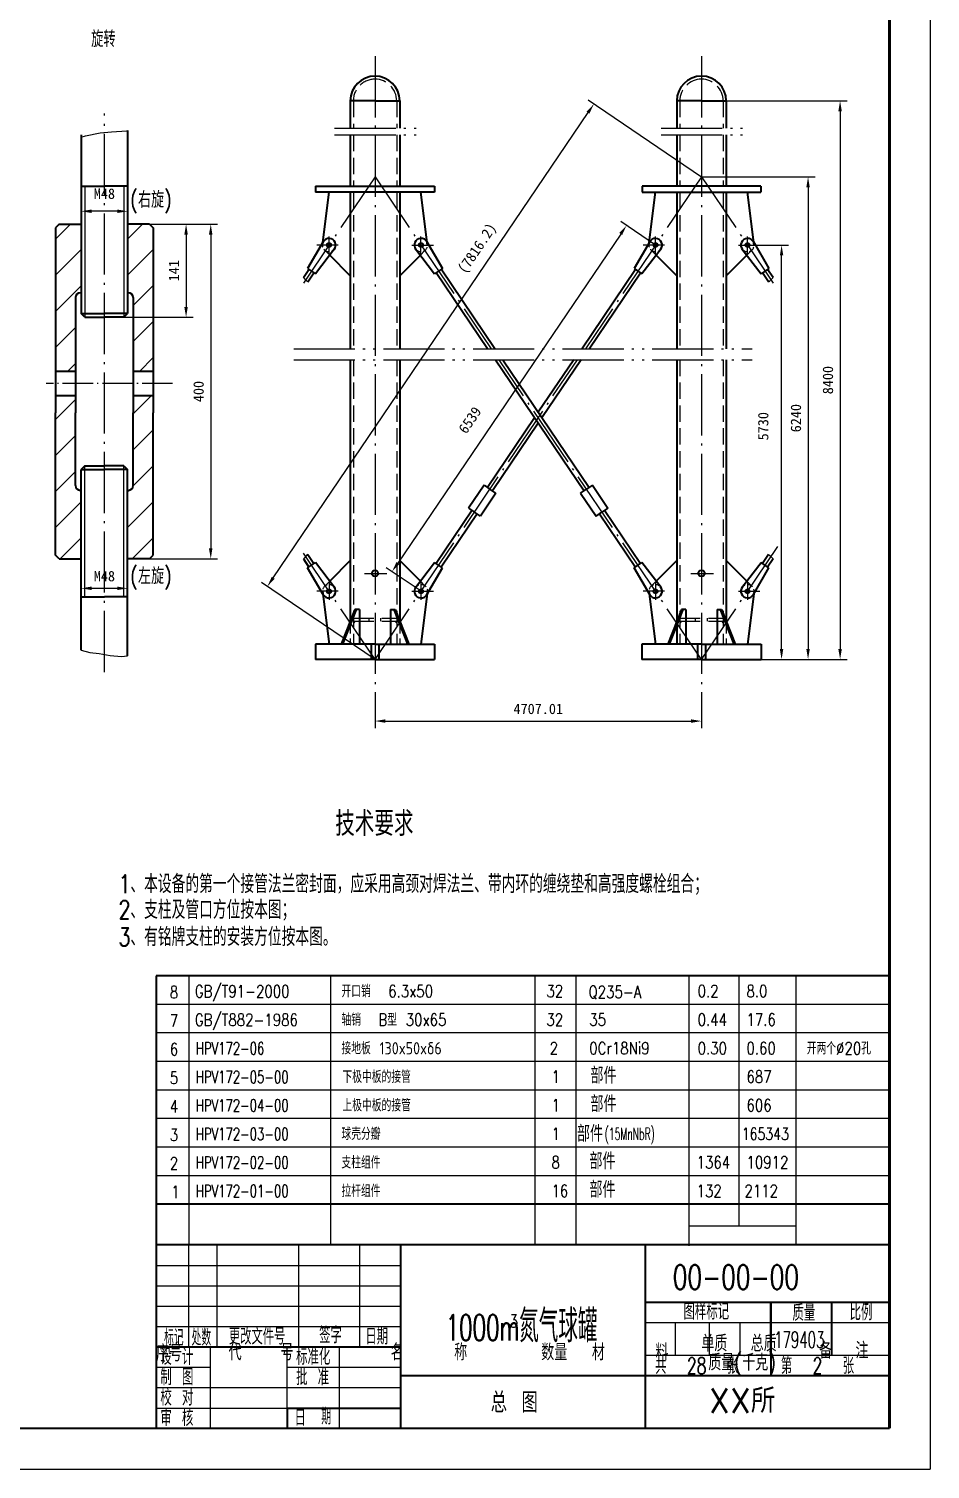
# Model space of a CAD drawing. Header units: millimetres. Extents: x 5127 to 5967, y 2001 to 2595.
# Drawn here: x 5745.7 to 5966.9, y 2000.7 to 2354 of the extents above; entities that cross this region are included whole.
import ezdxf
from ezdxf.enums import TextEntityAlignment as Align

# ---------------------------------------------------------------- set-up
doc = ezdxf.new("R2010")
doc.units = ezdxf.units.MM
for name, pattern in [('CENTER', [19.5, 15, -2, 0.5, -2]), ('DASHED', [7, 5, -2]), ('DIVIDE', [22, 15, -2, 0.5, -2, 0.5, -2])]:
    doc.linetypes.add(name, pattern=pattern)
doc.layers.add('1', color=7, linetype='Continuous', lineweight=40)
for name, color, linetype in [('2', 6, 'Continuous'), ('3', 1, 'CENTER'), ('4', 2, 'DASHED'), ('5', 4, 'DIVIDE'), ('6', 3, 'Continuous')]:
    doc.layers.add(name, color=color, linetype=linetype)
doc.styles.add('HZ', font='txt', dxfattribs={"width": 0.8, "height": 4, "bigfont": 'HZTXT.SHX'})
doc.dimstyles.get("Standard").update_dxf_attribs({"dimtxt": 0.18, "dimasz": 0.18, "dimexe": 0.18, "dimexo": 0.0625, "dimgap": 0.09, "dimtad": 0, "dimtih": 1, "dimtoh": 1, "dimdec": 4, "dimzin": 0, "dimdsep": 46, "dimtxsty": 'Standard', "dimcen": 0.09, "dimadec": 0, "dimazin": 0, "dimtfac": 1, "dimtdec": 4, "dimtofl": 0, "dimtmove": 0, "dimatfit": 3, "dimfxl": 0, "dimtolj": 1, "dimtzin": 0, "dimarcsym": 0})

# ---------------------------------------------------------------- blocks, each defined once
blk = doc.blocks.new('*D370')
at = {"layer": '6', "color": 0, "lineweight": -2}
for p, q in [((5899.52, 2300.96), (5891, 2306.73)), ((5890.98, 2303.66), (5836.28, 2222.94)), ((5841.96, 2216.01), (5833.44, 2221.78))]:
    blk.add_line(p, q, dxfattribs=at)
at = {"layer": '6', "color": 0}
for points in [[(5890.63, 2303.9), (5891.33, 2303.43), (5892.41, 2305.77)], [(5835.93, 2223.18), (5836.63, 2222.7), (5834.85, 2220.83)]]:
    blk.add_solid(points, dxfattribs=at)
at = {"layer": 'DEFPOINTS', "color": 0}
for p in [(5899.52, 2300.96), (5834.85, 2220.83), (5841.96, 2216.01)]:
    blk.add_point(p, dxfattribs=at)
at = {"layer": '6', "color": 0, "insert": (5853.96, 2258.01), "char_height": 2.55, "attachment_point": 5, "rotation": 55.8772}
blk.add_mtext('\\A1;6539', dxfattribs=at)
blk = doc.blocks.new('*D375')
at = {"layer": '6', "color": 0, "lineweight": -2}
for p, q in [((5910.8, 2317.65), (5938.66, 2317.65)), ((5936.96, 2315.1), (5936.96, 2201.87)), ((5925.44, 2199.32), (5938.66, 2199.32))]:
    blk.add_line(p, q, dxfattribs=at)
at = {"layer": '6', "color": 0}
for points in [[(5936.53, 2315.1), (5937.38, 2315.1), (5936.96, 2317.65)], [(5936.53, 2201.87), (5937.38, 2201.87), (5936.96, 2199.32)]]:
    blk.add_solid(points, dxfattribs=at)
at = {"layer": 'DEFPOINTS', "color": 0}
for p in [(5910.8, 2317.65), (5925.44, 2199.32), (5936.96, 2199.32)]:
    blk.add_point(p, dxfattribs=at)
at = {"layer": '6', "color": 0, "insert": (5933.98, 2258.49), "char_height": 2.55, "attachment_point": 5, "rotation": 90}
blk.add_mtext('\\A1;6240', dxfattribs=at)
blk = doc.blocks.new('*D376')
at = {"layer": '6', "color": 0, "lineweight": -2}
for p, q in [((5910.8, 2317.64), (5882.98, 2336.49)), ((5805.68, 2219.32), (5882.95, 2333.43)), ((5830.67, 2199.32), (5802.84, 2218.16))]:
    blk.add_line(p, q, dxfattribs=at)
at = {"layer": '6', "color": 0}
for points in [[(5882.6, 2333.66), (5883.3, 2333.19), (5884.38, 2335.54)], [(5805.33, 2219.56), (5806.03, 2219.08), (5804.25, 2217.21)]]:
    blk.add_solid(points, dxfattribs=at)
at = {"layer": 'DEFPOINTS', "color": 0}
for p in [(5884.38, 2335.54), (5910.8, 2317.64), (5830.67, 2199.32)]:
    blk.add_point(p, dxfattribs=at)
at = {"layer": '6', "color": 0, "insert": (5855.96, 2300.01), "char_height": 2.55, "attachment_point": 5, "rotation": 55.8931}
blk.add_mtext('\\A1;(7816.2)', dxfattribs=at)
blk = doc.blocks.new('*D377')
at = {"layer": '6', "color": 0, "lineweight": -2}
for p, q in [((5780.17, 2306.07), (5792.05, 2306.07)), ((5790.35, 2303.52), (5790.35, 2226.53)), ((5775.32, 2223.98), (5792.05, 2223.98))]:
    blk.add_line(p, q, dxfattribs=at)
at = {"layer": '6', "color": 0}
for points in [[(5789.92, 2303.52), (5790.77, 2303.52), (5790.35, 2306.07)], [(5789.92, 2226.53), (5790.77, 2226.53), (5790.35, 2223.98)]]:
    blk.add_solid(points, dxfattribs=at)
at = {"layer": 'DEFPOINTS', "color": 0}
for p in [(5780.17, 2306.07), (5775.32, 2223.98), (5790.35, 2223.98)]:
    blk.add_point(p, dxfattribs=at)
at = {"layer": '6', "color": 0, "insert": (5787.37, 2265.02), "char_height": 2.55, "attachment_point": 5, "rotation": 90}
blk.add_mtext('\\A1;400', dxfattribs=at)
blk = doc.blocks.new('*D378')
at = {"layer": '6', "color": 0, "lineweight": -2}
for p, q in [((5916.12, 2336.31), (5946.52, 2336.31)), ((5944.82, 2333.76), (5944.82, 2201.87)), ((5925.44, 2199.32), (5946.52, 2199.32))]:
    blk.add_line(p, q, dxfattribs=at)
at = {"layer": '6', "color": 0}
for points in [[(5944.39, 2333.76), (5945.24, 2333.76), (5944.82, 2336.31)], [(5944.39, 2201.87), (5945.24, 2201.87), (5944.82, 2199.32)]]:
    blk.add_solid(points, dxfattribs=at)
at = {"layer": 'DEFPOINTS', "color": 0}
for p in [(5916.12, 2336.31), (5925.44, 2199.32), (5944.82, 2199.32)]:
    blk.add_point(p, dxfattribs=at)
at = {"layer": '6', "color": 0, "insert": (5941.84, 2267.82), "char_height": 2.55, "attachment_point": 5, "rotation": 90}
blk.add_mtext('\\A1;8400', dxfattribs=at)
blk = doc.blocks.new('*D379')
at = {"layer": '6', "color": 0, "lineweight": -2}
for p, q in [((5925.12, 2300.95), (5932.16, 2300.95)), ((5930.46, 2201.87), (5930.46, 2298.4)), ((5925.44, 2199.32), (5932.16, 2199.32))]:
    blk.add_line(p, q, dxfattribs=at)
at = {"layer": '6', "color": 0}
for points in [[(5930.03, 2298.4), (5930.88, 2298.4), (5930.46, 2300.95)], [(5930.03, 2201.87), (5930.88, 2201.87), (5930.46, 2199.32)]]:
    blk.add_solid(points, dxfattribs=at)
at = {"layer": 'DEFPOINTS', "color": 0}
for p in [(5925.12, 2300.95), (5930.46, 2300.95), (5925.44, 2199.32)]:
    blk.add_point(p, dxfattribs=at)
at = {"layer": '6', "color": 0, "insert": (5925.96, 2256.51), "char_height": 2.55, "attachment_point": 5, "rotation": 90}
blk.add_mtext('\\A1;5730', dxfattribs=at)
blk = doc.blocks.new('*D380')
at = {"layer": '6', "color": 0, "lineweight": -2}
for p, q in [((5775.32, 2306.07), (5786, 2306.07)), ((5784.3, 2303.52), (5784.3, 2285.78)), ((5769.05, 2283.23), (5786, 2283.23))]:
    blk.add_line(p, q, dxfattribs=at)
at = {"layer": '6', "color": 0}
for points in [[(5783.87, 2303.52), (5784.72, 2303.52), (5784.3, 2306.07)], [(5783.87, 2285.78), (5784.72, 2285.78), (5784.3, 2283.23)]]:
    blk.add_solid(points, dxfattribs=at)
at = {"layer": 'DEFPOINTS', "color": 0}
for p in [(5775.32, 2306.07), (5769.05, 2283.23), (5784.3, 2283.23)]:
    blk.add_point(p, dxfattribs=at)
at = {"layer": '6', "color": 0, "insert": (5781.32, 2294.65), "char_height": 2.55, "attachment_point": 5, "rotation": 90}
blk.add_mtext('\\A1;141', dxfattribs=at)
blk = doc.blocks.new('*D382')
at = {"layer": '6', "color": 0, "lineweight": -2}
for p, q in [((5830.67, 2191.01), (5830.67, 2182.48)), ((5910.8, 2191.01), (5910.8, 2182.48)), ((5833.22, 2184.18), (5908.25, 2184.18))]:
    blk.add_line(p, q, dxfattribs=at)
at = {"layer": '6', "color": 0}
for points in [[(5833.22, 2184.61), (5833.22, 2183.76), (5830.67, 2184.18)], [(5908.25, 2184.61), (5908.25, 2183.76), (5910.8, 2184.18)]]:
    blk.add_solid(points, dxfattribs=at)
at = {"layer": 'DEFPOINTS', "color": 0}
for p in [(5830.67, 2191.01), (5910.8, 2191.01), (5910.8, 2184.18)]:
    blk.add_point(p, dxfattribs=at)
at = {"layer": '6', "color": 0, "insert": (5870.74, 2187.16), "char_height": 2.55, "attachment_point": 5}
blk.add_mtext('\\A1;4707.01', dxfattribs=at)
blk = doc.blocks.new('*D383')
at = {"layer": '6', "color": 0, "lineweight": -2}
for p, q in [((5758.55, 2216.84), (5758.55, 2215.05)), ((5761.1, 2216.75), (5767.4, 2216.75)), ((5769.95, 2216.84), (5769.95, 2215.05))]:
    blk.add_line(p, q, dxfattribs=at)
at = {"layer": '6', "color": 0}
for points in [[(5761.1, 2217.17), (5761.1, 2216.32), (5758.55, 2216.75)], [(5767.4, 2217.17), (5767.4, 2216.32), (5769.95, 2216.75)]]:
    blk.add_solid(points, dxfattribs=at)
at = {"layer": 'DEFPOINTS', "color": 0}
for p in [(5758.55, 2216.84), (5769.95, 2216.84), (5769.95, 2216.75)]:
    blk.add_point(p, dxfattribs=at)
at = {"layer": '6', "color": 0, "insert": (5764.25, 2219.72), "char_height": 2.55, "attachment_point": 5}
blk.add_mtext('\\A1;M48', dxfattribs=at)
blk = doc.blocks.new('*D411')
at = {"layer": '6', "lineweight": -2}
for p, q in [((5758.55, 2291.83), (5758.55, 2310.94)), ((5769.95, 2291.83), (5769.95, 2310.94)), ((5767.4, 2309.24), (5761.1, 2309.24))]:
    blk.add_line(p, q, dxfattribs=at)
at = {"layer": '6'}
for points in [[(5761.1, 2309.66), (5761.1, 2308.81), (5758.55, 2309.24)], [(5767.4, 2309.66), (5767.4, 2308.81), (5769.95, 2309.24)]]:
    blk.add_solid(points, dxfattribs=at)
at = {"layer": 'DEFPOINTS', "color": 0}
for p in [(5758.55, 2309.24), (5758.55, 2291.83), (5769.95, 2291.83)]:
    blk.add_point(p, dxfattribs=at)
at = {"layer": '6', "color": 0, "insert": (5764.25, 2313.53), "char_height": 2.55, "attachment_point": 5}
blk.add_mtext('\\A1;M48', dxfattribs=at)

msp = doc.modelspace()

# ---------------------------------------------------------------- hatches: boundary and pattern name
at = {"layer": '2'}
h = msp.add_hatch(dxfattribs=at)
h.set_pattern_fill('ANSI31', color=256, scale=50, style=0)
h.set_pattern_definition([(45, (-143.1885, 905.892), (-4.4194174, 4.4194174), [])])
h.paths.add_polyline_path([(5752.24941, 2269.97217), (5757.15915, 2269.97217), (5757.15915, 2288.06654, -0.414213562), (5758.35915, 2289.26654), (5758.54941, 2289.26654), (5758.54941, 2306.06654), (5753.17853, 2306.06654), (5752.24941, 2305.13742)])
h.paths.add_polyline_path([(5769.94941, 2289.26654), (5770.13967, 2289.26654, -0.414213562), (5771.33967, 2288.06654), (5771.33967, 2269.97217), (5776.24941, 2269.97217), (5776.24941, 2305.13742), (5775.32029, 2306.06654), (5769.94941, 2306.06654)])
h.paths.add_polyline_path([(5776.24941, 2259.77217), (5776.24941, 2263.97217), (5771.33967, 2263.97217), (5771.33967, 2259.77217), (5771.33967, 2241.97911, -0.414213562), (5770.13967, 2240.77911), (5769.94941, 2240.77911), (5769.94941, 2223.97911), (5775.32029, 2223.97911), (5776.24941, 2224.90823)])
h.paths.add_polyline_path([(5752.24941, 2224.90823), (5753.17853, 2223.97911), (5758.54941, 2223.97911), (5758.54941, 2240.77911), (5758.35915, 2240.77911, -0.414213562), (5757.15915, 2241.97911), (5757.15915, 2259.77217), (5757.15915, 2263.97217), (5752.24941, 2263.97217), (5752.24941, 2259.77217)])

# ---------------------------------------------------------------- linework, layer by layer
at = {"layer": '1'}
for p, q in [((5830.66945, 2336.31447), (5824.59445, 2336.31447)), ((5824.59445, 2336.31447), (5824.59445, 2329.63505)), ((5830.66945, 2336.31447), (5836.74445, 2336.31447)), ((5836.74445, 2336.31447), (5836.74445, 2329.63505)), ((5910.80353, 2336.31447), (5904.72853, 2336.31447)), ((5904.72853, 2336.31447), (5904.72853, 2329.63505)), ((5910.80353, 2336.31447), (5916.87853, 2336.31447)), ((5916.87853, 2336.31447), (5916.87853, 2329.63505)), ((5769.94941, 2329.02458), (5769.94941, 2284.12586)), ((5758.54941, 2327.99314), (5758.54941, 2284.12586)), ((5824.59445, 2327.94755), (5824.59445, 2315.39486)), ((5836.74445, 2327.94755), (5836.74445, 2315.39486)), ((5758.54941, 2315.39212), (5764.24941, 2315.39212)), ((5769.94941, 2315.39212), (5764.24941, 2315.39212)), ((5816.08738, 2315.39486), (5816.08738, 2313.89486)), ((5816.08738, 2315.39486), (5845.25152, 2315.39486)), ((5845.25152, 2315.39486), (5845.25152, 2313.89486)), ((5925.3856, 2315.39486), (5896.22146, 2315.39486)), ((5896.22146, 2315.39486), (5896.22146, 2313.89486)), ((5925.3856, 2315.39486), (5925.3856, 2313.89486)), ((5845.25152, 2313.89486), (5816.08738, 2313.89486)), ((5817.74971, 2300.95008), (5819.38928, 2313.89486)), ((5824.59445, 2313.89486), (5824.59445, 2275.49768)), ((5836.74445, 2313.89486), (5836.74445, 2275.49768)), ((5843.58919, 2300.95008), (5841.94962, 2313.89486)), ((5896.22146, 2313.89486), (5925.3856, 2313.89486)), ((5897.88379, 2300.95008), (5899.52336, 2313.89486)), ((5904.72853, 2313.89486), (5904.72853, 2275.49768)), ((5916.87853, 2313.89486), (5916.87853, 2275.49768)), ((5923.72327, 2300.95008), (5922.0837, 2313.89486)), ((5753.17853, 2306.06654), (5752.24941, 2305.13742)), ((5752.24941, 2305.13742), (5752.24941, 2259.77217)), ((5753.17853, 2306.06654), (5758.54941, 2306.06654)), ((5775.32029, 2306.06654), (5769.94941, 2306.06654)), ((5775.32029, 2306.06654), (5776.24941, 2305.13742)), ((5776.24941, 2305.13742), (5776.24941, 2259.77217)), ((5818.02942, 2301.86532), (5814.10365, 2295.22541)), ((5843.30948, 2301.87332), (5847.23525, 2295.23341)), ((5898.1635, 2301.87332), (5894.23773, 2295.23341)), ((5923.44356, 2301.86532), (5927.36933, 2295.22541)), ((5820.73709, 2300.03485), (5816.03849, 2293.9174)), ((5824.59445, 2293.42781), (5819.5426, 2298.47966)), ((5836.74445, 2293.42781), (5841.7963, 2298.47966)), ((5840.60181, 2300.04285), (5845.30042, 2293.9254)), ((5900.87117, 2300.04285), (5896.17257, 2293.9254)), ((5904.72853, 2293.42781), (5899.67668, 2298.47966)), ((5916.87853, 2293.42781), (5921.93038, 2298.47966)), ((5920.73589, 2300.03485), (5925.4345, 2293.9174)), ((5813.11641, 2293.01886), (5814.44987, 2294.99135)), ((5814.10365, 2295.22541), (5816.03849, 2293.9174)), ((5814.20676, 2291.95407), (5815.69226, 2294.15146)), ((5847.23525, 2295.23341), (5845.30042, 2293.9254)), ((5858.26259, 2275.49768), (5845.64664, 2294.15946)), ((5860.07278, 2275.49768), (5846.88903, 2294.99935)), ((5881.4002, 2275.49768), (5894.58395, 2294.99935)), ((5883.21039, 2275.49768), (5895.82634, 2294.15946)), ((5894.23773, 2295.23341), (5896.17257, 2293.9254)), ((5927.36933, 2295.22541), (5925.4345, 2293.9174)), ((5927.26622, 2291.95407), (5925.78072, 2294.15146)), ((5928.35658, 2293.01886), (5927.02311, 2294.99135)), ((5757.15915, 2288.06654), (5757.15915, 2259.77217)), ((5758.35915, 2289.26654), (5758.54941, 2289.26654)), ((5770.13967, 2289.26654), (5769.94941, 2289.26654)), ((5771.33967, 2288.06654), (5771.33967, 2259.77217)), ((5759.44941, 2283.22586), (5758.54941, 2284.12586)), ((5758.54941, 2284.12586), (5764.24941, 2284.12586)), ((5759.44941, 2283.22586), (5764.24941, 2283.22586)), ((5769.94941, 2284.12586), (5764.24941, 2284.12586)), ((5769.04941, 2283.22586), (5764.24941, 2283.22586)), ((5769.04941, 2283.22586), (5769.94941, 2284.12586)), ((5824.59445, 2272.79768), (5824.59445, 2208.65083)), ((5836.74445, 2272.79768), (5836.74445, 2208.65083)), ((5860.22373, 2272.79768), (5881.96742, 2240.63395)), ((5862.03391, 2272.79768), (5883.20981, 2241.47384)), ((5879.43907, 2272.79768), (5870.73649, 2259.92464)), ((5881.24926, 2272.79768), (5871.64158, 2258.58581)), ((5904.72853, 2272.79768), (5904.72853, 2203.0678)), ((5916.87853, 2272.79768), (5916.87853, 2208.65083)), ((5757.15915, 2269.97217), (5752.24941, 2269.97217)), ((5776.24941, 2269.97217), (5771.33967, 2269.97217)), ((5757.15915, 2263.97217), (5752.24941, 2263.97217)), ((5776.24941, 2263.97217), (5771.33967, 2263.97217)), ((5752.24941, 2224.90823), (5752.24941, 2259.77217)), ((5757.15915, 2241.97911), (5757.15915, 2259.77217)), ((5771.33967, 2241.97911), (5771.33967, 2259.77217)), ((5776.24941, 2224.90823), (5776.24941, 2259.77217)), ((5869.8314, 2258.58581), (5858.26317, 2241.47384)), ((5870.73649, 2257.24697), (5859.50556, 2240.63395)), ((5759.44941, 2246.8198), (5758.54941, 2245.9198)), ((5758.54941, 2245.9198), (5764.24941, 2245.9198)), ((5758.54941, 2201.59254), (5758.54941, 2245.9198)), ((5759.44941, 2246.8198), (5764.24941, 2246.8198)), ((5769.04941, 2246.8198), (5764.24941, 2246.8198)), ((5769.94941, 2245.9198), (5764.24941, 2245.9198)), ((5769.04941, 2246.8198), (5769.94941, 2245.9198)), ((5769.94941, 2200.15792), (5769.94941, 2245.9198)), ((5758.35915, 2240.77911), (5758.54941, 2240.77911)), ((5770.13967, 2240.77911), (5769.94941, 2240.77911)), ((5857.42436, 2242.04091), (5853.64396, 2236.44885)), ((5857.42436, 2242.04091), (5858.88437, 2241.0539)), ((5860.34437, 2240.06689), (5858.88437, 2241.0539)), ((5881.12861, 2240.06689), (5882.58861, 2241.0539)), ((5884.04862, 2242.04091), (5882.58861, 2241.0539)), ((5884.04862, 2242.04091), (5887.82902, 2236.44885)), ((5860.34437, 2240.06689), (5856.56397, 2234.47484)), ((5881.12861, 2240.06689), (5884.90901, 2234.47484)), ((5854.48277, 2235.88179), (5845.64664, 2222.8112)), ((5855.72516, 2235.0419), (5846.88903, 2221.97131)), ((5853.64396, 2236.44885), (5855.10396, 2235.46184)), ((5856.56397, 2234.47484), (5855.10396, 2235.46184)), ((5884.90901, 2234.47484), (5886.36902, 2235.46184)), ((5885.74782, 2235.0419), (5894.58395, 2221.97131)), ((5887.82902, 2236.44885), (5886.36902, 2235.46184)), ((5886.99021, 2235.88179), (5895.82634, 2222.8112)), ((5753.17853, 2223.97911), (5752.24941, 2224.90823)), ((5753.17853, 2223.97911), (5758.54941, 2223.97911)), ((5775.32029, 2223.97911), (5769.94941, 2223.97911)), ((5775.32029, 2223.97911), (5776.24941, 2224.90823)), ((5813.11641, 2223.9438), (5814.44987, 2221.97131)), ((5814.10365, 2221.73725), (5816.03849, 2223.04526)), ((5814.20676, 2225.00859), (5815.69226, 2222.8112)), ((5820.73709, 2216.92782), (5816.03849, 2223.04526)), ((5824.59445, 2223.53485), (5819.5426, 2218.483)), ((5836.74445, 2223.53485), (5841.7963, 2218.483)), ((5840.60181, 2216.92782), (5845.30042, 2223.04526)), ((5847.23525, 2221.73725), (5845.30042, 2223.04526)), ((5894.23773, 2221.73725), (5896.17257, 2223.04526)), ((5900.87117, 2216.92782), (5896.17257, 2223.04526)), ((5904.72853, 2223.53485), (5899.67668, 2218.483)), ((5916.87853, 2223.53485), (5921.93038, 2218.483)), ((5920.73589, 2216.92782), (5925.4345, 2223.04526)), ((5927.36933, 2221.73725), (5925.4345, 2223.04526)), ((5927.26622, 2225.00859), (5925.78072, 2222.8112)), ((5928.35658, 2223.9438), (5927.02311, 2221.97131)), ((5818.02942, 2215.09735), (5814.10365, 2221.73725)), ((5843.30948, 2215.09735), (5847.23525, 2221.73725)), ((5898.1635, 2215.09735), (5894.23773, 2221.73725)), ((5923.44356, 2215.09735), (5927.36933, 2221.73725)), ((5817.74971, 2216.01258), (5819.38928, 2203.0678)), ((5843.58919, 2216.01258), (5841.94962, 2203.0678)), ((5897.88379, 2216.01258), (5899.52336, 2203.0678)), ((5923.72327, 2216.01258), (5922.0837, 2203.0678)), ((5758.54941, 2214.65353), (5764.24941, 2214.65353)), ((5769.94941, 2214.65353), (5764.24941, 2214.65353)), ((5825.75005, 2211.55513), (5822.37302, 2203.0678)), ((5826.07696, 2211.55513), (5822.69993, 2203.0678)), ((5826.84472, 2211.55513), (5825.75005, 2211.55513)), ((5826.84472, 2211.55513), (5826.84472, 2203.0678)), ((5834.49419, 2211.55513), (5834.49419, 2203.0678)), ((5834.49419, 2211.55513), (5835.58886, 2211.55513)), ((5835.26194, 2211.55513), (5838.63897, 2203.0678)), ((5835.58886, 2211.55513), (5838.96588, 2203.0678)), ((5905.88413, 2211.55513), (5902.5071, 2203.0678)), ((5906.21104, 2211.55513), (5902.83401, 2203.0678)), ((5906.9788, 2211.55513), (5905.88413, 2211.55513)), ((5906.9788, 2211.55513), (5906.9788, 2203.0678)), ((5914.62827, 2211.55513), (5914.62827, 2203.0678)), ((5914.62827, 2211.55513), (5915.72294, 2211.55513)), ((5915.39602, 2211.55513), (5918.77305, 2203.0678)), ((5915.72294, 2211.55513), (5919.09996, 2203.0678)), ((5816.03133, 2203.0678), (5816.03133, 2199.3178)), ((5830.66945, 2203.0678), (5816.03133, 2203.0678)), ((5829.70885, 2203.0678), (5829.70885, 2199.3178)), ((5830.66945, 2203.0678), (5845.30757, 2203.0678)), ((5831.63005, 2203.0678), (5831.63005, 2199.3178)), ((5845.30757, 2203.0678), (5845.30757, 2199.3178)), ((5896.16541, 2203.0678), (5896.16541, 2199.3178)), ((5910.80353, 2203.0678), (5896.16541, 2203.0678)), ((5909.84293, 2203.0678), (5909.84293, 2199.3178)), ((5910.80353, 2203.0678), (5925.44165, 2203.0678)), ((5911.76413, 2203.0678), (5911.76413, 2199.3178)), ((5925.44165, 2203.0678), (5925.44165, 2199.3178)), ((5830.66945, 2199.3178), (5816.03133, 2199.3178)), ((5830.66945, 2199.3178), (5845.30757, 2199.3178)), ((5910.80353, 2199.3178), (5896.16541, 2199.3178)), ((5910.80353, 2199.3178), (5925.44165, 2199.3178)), ((5956.93598, 2121.66847), (5776.93598, 2121.66847))]:
    msp.add_line(p, q, dxfattribs=at)
at = {"layer": '1', "ltscale": 0.8}
for p, q in [((5904.72853, 2327.94755), (5904.72853, 2315.39486)), ((5916.87853, 2327.94755), (5916.87853, 2315.39486))]:
    msp.add_line(p, q, dxfattribs=at)
at = {"layer": '1', "color": 7}
for p, q in [((5776.93598, 2121.66847), (5776.93598, 2055.66847)), ((5956.93598, 2065.66847), (5776.93598, 2065.66847)), ((5956.93598, 2055.66847), (5776.93598, 2055.66847)), ((5776.93598, 2055.66847), (5776.93598, 2010.66847)), ((5836.93598, 2055.66847), (5836.93598, 2010.66847)), ((5836.93598, 2055.66847), (5836.93598, 2010.66847)), ((5896.93598, 2055.66847), (5896.93598, 2010.66847)), ((5896.93598, 2041.66847), (5956.93598, 2041.66847)), ((5927.78386, 2028.66847), (5927.78386, 2041.66847)), ((5927.78386, 2041.66847), (5927.78386, 2023.66847)), ((5942.78386, 2028.66847), (5942.78386, 2041.66847)), ((5896.93598, 2031.66847), (5896.93598, 2031.66847)), ((5776.93598, 2030.66847), (5836.93598, 2030.66847)), ((5836.93598, 2023.66847), (5956.93598, 2023.66847)), ((5809.09167, 2015.66847), (5836.93598, 2015.66847)), ((5809.09167, 2015.66847), (5809.09167, 2010.66847)), ((5956.93598, 2010.66847), (5151.93598, 2010.66847))]:
    msp.add_line(p, q, dxfattribs=at)
at = {"layer": '1', "color": 7, "const_width": 0.8}
msp.add_lwpolyline([(5956.93598, 2584.66847), (5956.93598, 2010.66847)], dxfattribs=at)
at = {"layer": '1'}
for centre, radius in [((5819.38325, 2300.95008), 0.49072), ((5841.95565, 2300.95808), 0.49072), ((5899.51733, 2300.95808), 0.49072), ((5922.08973, 2300.95008), 0.49072), ((5830.66945, 2220.41268), 0.75938), ((5910.80353, 2220.41268), 0.75938), ((5819.38325, 2216.01258), 0.49072), ((5841.95565, 2216.01258), 0.49072), ((5899.51733, 2216.01258), 0.49072), ((5922.08973, 2216.01258), 0.49072)]:
    msp.add_circle(centre, radius, dxfattribs=at)
for centre, radius, start, end in [((5830.66945, 2336.31447), 6.075, 90, 180), ((5830.66945, 2336.31447), 6.075, 0, 90), ((5910.80353, 2336.31447), 6.075, 90, 180), ((5910.80353, 2336.31447), 6.075, 360, 90), ((5819.38325, 2300.95008), 1.63354, 319.3963574, 152.4837765), ((5841.95565, 2300.95808), 1.63354, 27.5162235, 220.6036426), ((5899.51733, 2300.95808), 1.63354, 319.3963574, 152.4837765), ((5922.08973, 2300.95008), 1.63354, 27.5162235, 220.6036426), ((5758.35915, 2288.06654), 1.2, 90, 180), ((5770.13967, 2288.06654), 1.2, 0, 90), ((5758.35915, 2241.97911), 1.2, 180, 270), ((5770.13967, 2241.97911), 1.2, 270, 0), ((5819.38325, 2216.01258), 1.63354, 207.5162235, 40.6036426), ((5841.95565, 2216.01258), 1.63354, 139.3963574, 332.4837765), ((5899.51733, 2216.01258), 1.63354, 207.5162235, 40.6036426), ((5922.08973, 2216.01258), 1.63354, 139.3963574, 332.4837765)]:
    msp.add_arc(centre, radius, start, end, dxfattribs=at)
at = {"layer": '2'}
for p, q in [((5966.93598, 2594.66847), (5966.93598, 2000.66847)), ((5759.44941, 2315.39212), (5759.44941, 2283.22586)), ((5769.04941, 2315.39212), (5769.04941, 2283.22586)), ((5759.44941, 2214.65353), (5759.44941, 2246.8198)), ((5769.04941, 2214.65353), (5769.04941, 2246.8198)), ((5825.76358, 2208.68173), (5825.35383, 2208.18282)), ((5835.57532, 2208.68173), (5835.98508, 2208.18282)), ((5905.89766, 2208.68173), (5905.48791, 2208.18282)), ((5915.7094, 2208.68173), (5916.11916, 2208.18282)), ((5784.93598, 2121.66847), (5784.93598, 2055.66847)), ((5819.73323, 2121.66847), (5819.73323, 2055.66847)), ((5869.93598, 2121.66847), (5869.93598, 2055.66847)), ((5879.93598, 2121.66847), (5879.93598, 2055.66847)), ((5907.69658, 2121.66847), (5907.69658, 2055.49886)), ((5919.93598, 2121.66847), (5919.93598, 2060.32525)), ((5933.93598, 2121.66847), (5933.93598, 2055.66847)), ((5956.93598, 2114.66847), (5776.93598, 2114.66847)), ((5956.93598, 2107.66847), (5776.93598, 2107.66847)), ((5956.93598, 2100.66847), (5776.93598, 2100.66847)), ((5956.93598, 2093.66847), (5776.93598, 2093.66847)), ((5956.93598, 2086.66847), (5776.93598, 2086.66847)), ((5956.93598, 2079.66847), (5776.93598, 2079.66847)), ((5956.93598, 2072.66847), (5776.93598, 2072.66847)), ((5907.69658, 2060.32525), (5933.93598, 2060.32525)), ((5784.93598, 2030.66847), (5784.93598, 2055.66847)), ((5791.93598, 2030.66847), (5791.93598, 2055.66847)), ((5811.93598, 2030.66847), (5811.93598, 2055.66847)), ((5826.93598, 2030.66847), (5826.93598, 2055.66847)), ((5776.93598, 2050.66847), (5836.93598, 2050.66847)), ((5776.93598, 2045.66847), (5836.93598, 2045.66847)), ((5776.93598, 2040.66847), (5836.93598, 2040.66847)), ((5776.93598, 2035.66847), (5836.93598, 2035.66847)), ((5776.93598, 2035.66847), (5836.93598, 2035.66847)), ((5896.93598, 2036.66847), (5956.93598, 2036.66847)), ((5904.43598, 2028.66847), (5904.43598, 2036.66847)), ((5912.78386, 2028.66847), (5912.78386, 2036.66847)), ((5920.28386, 2028.66847), (5920.28386, 2036.66847)), ((5790.28542, 2010.66847), (5790.28542, 2030.66847)), ((5809.09167, 2015.66847), (5809.09167, 2030.66847)), ((5821.93598, 2010.66847), (5821.93598, 2030.66847)), ((5896.93598, 2028.66847), (5956.93598, 2028.66847)), ((5776.93598, 2025.66847), (5790.28542, 2025.66847)), ((5809.09167, 2025.66847), (5836.93598, 2025.66847)), ((5776.93598, 2020.66847), (5836.93598, 2020.66847)), ((5776.93598, 2015.66847), (5809.09167, 2015.66847)), ((5126.93598, 2000.66847), (5966.93598, 2000.66847)), ((5126.93598, 2000.66847), (5966.93598, 2000.66847))]:
    msp.add_line(p, q, dxfattribs=at)
for points in [[(5758.54941, 2327.38111), (5759.62422, 2327.73867), (5763.183, 2328.49975), (5765.97918, 2328.75344), (5769.79215, 2329.00714), (5769.94941, 2329.02458)], [(5814.20676, 2291.95407), (5813.85972, 2292.16748), (5813.35343, 2292.75478), (5813.11641, 2293.01886)], [(5927.26622, 2291.95407), (5927.61326, 2292.16748), (5928.11955, 2292.75478), (5928.35658, 2293.01886)], [(5814.20676, 2225.00859), (5813.85972, 2224.79518), (5813.35343, 2224.20788), (5813.11641, 2223.9438)], [(5927.26622, 2225.00859), (5927.61326, 2224.79518), (5928.11955, 2224.20788), (5928.35658, 2223.9438)], [(5758.54941, 2201.59254), (5760.67874, 2201.01297), (5762.93078, 2200.76324), (5765.68327, 2200.26378), (5768.43576, 2200.01405), (5769.94941, 2200.15792)]]:
    msp.add_lwpolyline(points, dxfattribs=at)
for points in [[(5825.35383, 2208.68173), (5825.35383, 2208.18282), (5825.76358, 2208.68173)], [(5835.98508, 2208.68173), (5835.98508, 2208.18282), (5835.57532, 2208.68173)], [(5905.48791, 2208.68173), (5905.48791, 2208.18282), (5905.89766, 2208.68173)], [(5916.11916, 2208.68173), (5916.11916, 2208.18282), (5915.7094, 2208.68173)]]:
    msp.add_solid(points, dxfattribs=at)
at = {"layer": '3'}
for p, q in [((5830.66945, 2347.26121), (5830.66945, 2191.00874)), ((5910.80353, 2347.26121), (5910.80353, 2191.00874)), ((5764.24941, 2196.20728), (5764.24941, 2333.2174)), ((5830.66945, 2317.64486), (5813.07885, 2291.62447)), ((5830.66945, 2317.65286), (5859.16769, 2275.49768)), ((5910.80353, 2317.65286), (5882.3053, 2275.49768)), ((5910.80353, 2317.64486), (5928.39413, 2291.62447)), ((5821.60262, 2300.95008), (5816.35446, 2300.95008)), ((5819.38325, 2298.75158), (5819.38325, 2303.01877)), ((5839.73628, 2300.95808), (5844.98444, 2300.95808)), ((5841.95565, 2298.75959), (5841.95565, 2303.02677)), ((5901.7367, 2300.95808), (5896.48854, 2300.95808)), ((5899.51733, 2298.75959), (5899.51733, 2303.02677)), ((5919.87036, 2300.95008), (5925.11852, 2300.95008)), ((5922.08973, 2298.75158), (5922.08973, 2303.01877)), ((5830.66945, 2199.3178), (5880.34416, 2272.79768)), ((5910.80353, 2199.3178), (5861.12882, 2272.79768)), ((5910.80353, 2199.3178), (5929.50066, 2226.97498)), ((5830.66945, 2199.3178), (5813.07885, 2225.33819)), ((5828.06386, 2220.41268), (5833.57984, 2220.41268)), ((5908.19794, 2220.41268), (5913.71392, 2220.41268)), ((5821.60262, 2216.01258), (5816.35446, 2216.01258)), ((5819.38325, 2218.21108), (5819.38325, 2213.94389)), ((5839.73628, 2216.01258), (5844.98444, 2216.01258)), ((5841.95565, 2218.21108), (5841.95565, 2213.94389)), ((5901.7367, 2216.01258), (5896.48854, 2216.01258)), ((5899.51733, 2218.21108), (5899.51733, 2213.94389)), ((5919.87036, 2216.01258), (5925.11852, 2216.01258)), ((5922.08973, 2218.21108), (5922.08973, 2213.94389))]:
    msp.add_line(p, q, dxfattribs=at)
at = {"layer": '3', "ltscale": 0.5}
msp.add_line((5781.00049, 2266.97217), (5749.95565, 2266.97217), dxfattribs=at)
at = {"layer": '4', "ltscale": 0.8}
for p, q in [((5825.35383, 2336.31447), (5825.35383, 2329.63505)), ((5835.98508, 2336.31447), (5835.98508, 2329.63505)), ((5905.48791, 2336.31447), (5905.48791, 2329.63505)), ((5916.11916, 2336.31447), (5916.11916, 2329.63505)), ((5825.35383, 2327.94755), (5825.35383, 2315.39486)), ((5835.98508, 2327.94755), (5835.98508, 2315.39486)), ((5905.48791, 2327.94755), (5905.48791, 2315.39486)), ((5916.11916, 2327.94755), (5916.11916, 2315.39486)), ((5825.35383, 2313.89486), (5825.35383, 2275.49768)), ((5835.98508, 2313.89486), (5835.98508, 2275.49768)), ((5905.48791, 2313.89486), (5905.48791, 2275.49768)), ((5916.11916, 2313.89486), (5916.11916, 2275.49768)), ((5825.35383, 2272.79768), (5825.35383, 2203.0678)), ((5835.98508, 2272.79768), (5835.98508, 2203.0678)), ((5905.48791, 2272.79768), (5905.48791, 2203.0678)), ((5916.11916, 2272.79768), (5916.11916, 2203.0678))]:
    msp.add_line(p, q, dxfattribs=at)
at = {"layer": '4', "ltscale": 0.3}
for p, q in [((5819.5426, 2298.47966), (5818.22772, 2299.79454)), ((5841.7963, 2298.48766), (5843.11118, 2299.80255)), ((5899.67668, 2298.48766), (5898.3618, 2299.80255)), ((5921.93038, 2298.47966), (5923.24527, 2299.79454)), ((5819.5426, 2218.483), (5818.22772, 2217.16812)), ((5841.7963, 2218.483), (5843.11118, 2217.16812)), ((5899.67668, 2218.483), (5898.3618, 2217.16812)), ((5921.93038, 2218.483), (5923.24527, 2217.16812))]:
    msp.add_line(p, q, dxfattribs=at)
at = {"layer": '4', "ltscale": 0.6}
for p, q in [((5824.59445, 2208.65083), (5824.59445, 2203.0678)), ((5836.74445, 2208.65083), (5836.74445, 2203.0678)), ((5904.72853, 2208.65083), (5904.72853, 2203.0678)), ((5916.87853, 2208.65083), (5916.87853, 2203.0678))]:
    msp.add_line(p, q, dxfattribs=at)
at = {"layer": '4'}
for p, q in [((5825.35383, 2209.44111), (5835.98508, 2209.44111)), ((5825.35383, 2208.68173), (5835.98508, 2208.68173)), ((5829.21434, 2208.68173), (5829.21434, 2209.44111)), ((5832.12456, 2208.68173), (5832.12456, 2209.44111)), ((5905.48791, 2209.44111), (5916.11916, 2209.44111)), ((5905.48791, 2208.68173), (5916.11916, 2208.68173)), ((5909.34842, 2208.68173), (5909.34842, 2209.44111)), ((5912.25864, 2208.68173), (5912.25864, 2209.44111))]:
    msp.add_line(p, q, dxfattribs=at)
at = {"layer": '4', "ltscale": 0.8}
for centre, radius, start, end in [((5830.65362, 2336.3303), 5.29981, 89.8288127, 180.1711873), ((5830.66945, 2336.31447), 5.31563, 0, 90), ((5910.80353, 2336.31447), 5.31563, 90, 180), ((5910.80353, 2336.31447), 5.31563, 0, 90)]:
    msp.add_arc(centre, radius, start, end, dxfattribs=at)
at = {"layer": '4', "ltscale": 0.3}
for centre, start, end in [((5819.38325, 2300.95008), 145.940067, 325.940067), ((5841.95565, 2300.95808), 214.059933, 34.059933), ((5899.51733, 2300.95808), 145.940067, 325.940067), ((5922.08973, 2300.95008), 214.059933, 34.059933), ((5819.38325, 2216.01258), 34.059933, 214.059933), ((5841.95565, 2216.01258), 325.940067, 145.940067), ((5899.51733, 2216.01258), 34.059933, 214.059933), ((5922.08973, 2216.01258), 325.940067, 145.940067)]:
    msp.add_arc(centre, 1.63417, start, end, dxfattribs=at)
at = {"layer": '5'}
for p, q in [((5820.76328, 2329.63505), (5841.41979, 2329.63505)), ((5900.89736, 2329.63505), (5921.55387, 2329.63505)), ((5820.76328, 2327.94755), (5841.41979, 2327.94755)), ((5900.89736, 2327.94755), (5921.55387, 2327.94755)), ((5810.72129, 2275.49768), (5923.21832, 2275.49768)), ((5810.72129, 2272.79768), (5923.21832, 2272.79768))]:
    msp.add_line(p, q, dxfattribs=at)

# ---------------------------------------------------------------- texts
at = {"layer": '1', "style": 'HZ'}
for s, height, width, p in [('氮气球罐', 8, 0.6, (5866.05398, 2031.80098)), ('1000m', 6.4, 0.6, (5848.04508, 2032.20306)), ('3', 3.2, 0.8, (5863.59496, 2035.41813))]:
    msp.add_text(s, height=height, dxfattribs=dict(at, width=width)).set_placement(p)
at = {"layer": '2', "style": 'HZ'}
for s, height, width, p in [('旋转', 4, 0.75, (5761.00767, 2349.49609)), ('技术要求', 6, 0.8, (5820.9092, 2156.01979)), ('1、本设备的第一个接管法兰密封面，应采用高颈对焊法兰、带内环的缠绕垫和高强度螺栓组合；', 4.5, 0.75, (5767.73065, 2141.98457)), ('2、支柱及管口方位按本图；', 4.5, 0.75, (5767.73065, 2135.65868)), ('3、有铭牌支柱的安装方位按本图。', 4.5, 0.75, (5767.73065, 2128.99039)), ('GB/T91-2000', 3, 0.8, (5786.44277, 2116.39439)), ('8', 3, 0.8, (5780.31785, 2116.17526)), ('开口销  6.3x50', 3, 0.8, (5822.43123, 2116.42503)), ('32', 3, 0.8, (5872.73577, 2116.43468)), ('Q235-A', 3, 0.8, (5883.06421, 2116.24937)), ('0.2', 3, 0.8, (5909.85476, 2116.43667)), ('8.0', 3, 0.8, (5921.84265, 2116.43667)), ('GB/T882-1986', 3, 0.8, (5786.44277, 2109.39439)), ('7', 3, 0.8, (5780.31785, 2109.17526)), ('轴销  B型 30x65', 3, 0.8, (5822.43123, 2109.42503)), ('32', 3, 0.8, (5872.73577, 2109.43468)), ('35', 3, 0.8, (5883.25628, 2109.43667)), ('0.44', 3, 0.8, (5909.85476, 2109.43667)), ('17.6', 3, 0.8, (5921.84265, 2109.43667)), ('6', 3, 0.8, (5780.31785, 2102.17526)), ('HPV172-06', 3, 0.7, (5786.68677, 2102.39439)), ('接地板 130x50xδ6', 3, 0.8, (5822.43123, 2102.42503)), ('2', 3, 0.8, (5873.53752, 2102.43468)), ('0Cr18Ni9', 3, 0.8, (5883.25628, 2102.43667)), ('0.30', 3, 0.8, (5909.85476, 2102.43667)), ('0.60', 3, 0.8, (5921.84265, 2102.43667)), ('开两个%%C20孔', 3, 0.8, (5936.63398, 2102.42503)), ('部件', 4, 0.8, (5883.53817, 2095.24937)), ('5', 3, 0.8, (5780.31785, 2095.17526)), ('HPV172-05-00', 3, 0.7, (5786.68677, 2095.39439)), ('下极中板的接管', 3, 0.8, (5822.67523, 2095.42503)), ('1', 3, 0.8, (5873.98515, 2095.43468)), ('687', 3, 0.8, (5921.84265, 2095.43667)), ('上极中板的接管', 3, 0.8, (5822.67523, 2088.42503)), ('部件', 4, 0.8, (5883.53817, 2088.24937)), ('4', 3, 0.8, (5780.31785, 2088.17526)), ('HPV172-04-00', 3, 0.7, (5786.68677, 2088.39439)), ('1', 3, 0.8, (5873.98515, 2088.43468)), ('606', 3, 0.8, (5921.84265, 2088.43667)), ('球壳分瓣', 3, 0.8, (5822.43123, 2081.42503)), ('部件 ', 4, 0.8, (5880.23558, 2080.97243)), ('(15MnNbR)', 3, 0.55, (5887.08015, 2081.43667)), ('3', 3, 0.8, (5780.31785, 2081.17526)), ('HPV172-03-00', 3, 0.7, (5786.68677, 2081.39439)), ('1', 3, 0.8, (5873.98515, 2081.43468)), ('165343', 3, 0.75, (5920.68667, 2081.43667)), ('支柱组件', 3, 0.8, (5822.43123, 2074.42503)), ('部件', 4, 0.8, (5883.29418, 2074.24937)), ('2', 3, 0.8, (5780.31785, 2074.17526)), ('HPV172-02-00', 3, 0.7, (5786.68677, 2074.39439)), ('8', 3, 0.8, (5873.98515, 2074.43468)), ('1364', 3, 0.8, (5909.60272, 2074.43667)), ('10912', 3, 0.8, (5921.84265, 2074.43667)), ('拉杆组件', 3, 0.8, (5822.43123, 2067.42503)), ('部件', 4, 0.8, (5883.29418, 2067.24937)), ('1', 3, 0.8, (5780.67373, 2067.17526)), ('HPV172-01-00', 3, 0.7, (5786.68677, 2067.39439)), ('16', 3, 0.8, (5873.98515, 2067.43468)), ('132', 3, 0.8, (5909.60272, 2067.43667)), ('2112', 3, 0.8, (5921.35606, 2067.43667)), ('00-00-00', 6, 0.7, (5903.75704, 2044.76432)), ('图样标记', 4, 0.7, (5906.37559, 2037.35115)), ('质量', 4, 0.7, (5933.12142, 2037.04144)), ('比例', 4, 0.7, (5947.14764, 2037.16836)), ('签字', 4, 0.7, (5816.95516, 2031.56088)), ('日期', 4, 0.7, (5828.29023, 2031.23919)), ('179403', 4, 0.6, (5928.61859, 2030.43919)), ('设 计', 4, 0.7, (5777.99109, 2026.26097)), ('标准化', 4, 0.7, (5811.29859, 2026.26097)), ('共  28  张   ', 4, 0.7, (5899.42994, 2024.03407)), ('第  2  张   ', 4, 0.7, (5930.27783, 2024.03407)), ('制 图', 4, 0.7, (5777.99109, 2021.26097)), ('批 准', 4, 0.7, (5811.29859, 2021.26097)), ('校 对', 4, 0.7, (5777.99109, 2016.26097)), ('总 图', 5, 0.8, (5859.07131, 2014.52602)), ('审 核', 4, 0.7, (5777.99109, 2011.26097)), ('日    ', 4, 0.7, (5810.91331, 2011.29491)), ('期', 4, 0.5, (5817.48721, 2011.61659))]:
    msp.add_text(s, height=height, dxfattribs=dict(at, width=width)).set_placement(p)
at = {"layer": '2', "style": 'HZ', "width": 0.5}
for s, p in [('标记', (5781.29295, 2033.16929)), ('处数', (5788.05283, 2033.16929))]:
    msp.add_text(s, height=4, dxfattribs=at).set_placement(p, align=Align.MIDDLE)
at = {"layer": '2', "style": 'HZ', "width": 0.974361}
msp.add_text('更改文件号', height=4, dxfattribs=at).set_placement((5794.81272, 2031.23919), (5808.65438, 2031.23919), align=Align.FIT)
at = {"layer": '2', "style": 'HZ', "width": 0.8}
for s, p in [(' 代   号', (5791.88385, 2026.16998)), ('名    称  ', (5834.49612, 2026.16998)), ('数量  ', (5871.45837, 2026.16998)), ('材    料', (5883.90352, 2026.16998)), ('单质  总质', (5910.75978, 2028.32525)), ('备  注', (5939.68665, 2026.56672)), ('序号', (5776.93598, 2025.93389)), (' 质量(千克)', (5909.61616, 2023.66847))]:
    msp.add_text(s, height=4, dxfattribs=at).set_placement(p, align=Align.BOTTOM_LEFT)
at = {"layer": '2', "color": 7, "style": 'HZ'}
msp.add_text('XX所', height=6, dxfattribs=at).set_placement((5912.63926, 2014.48516))
at = {"layer": '6', "style": 'HZ', "width": 0.8}
for s, p in [('(右旋)', (5770.57729, 2310.07854)), ('(左旋)', (5770.57729, 2217.76126))]:
    msp.add_text(s, height=4, dxfattribs=at).set_placement(p)

# ---------------------------------------------------------------- dimensions: what is measured, and where the dimension line sits
at = {"layer": '6'}
for base, p1, p2, angle, text, override, picture, middle, dimtype in [((5884.38298, 2335.53753), (5830.66945, 2199.3178), (5910.80353, 2317.64486), 55.8931485, '(7816.2)', {"dimscale": 0.85, "dimtxt": 3, "dimasz": 3, "dimexe": 2, "dimexo": 0, "dimgap": 2, "dimtad": 1, "dimtih": 0, "dimtoh": 0, "dimcen": 0, "dimdle": 10, "dimtofl": 1, "dimtmove": 2}, '*D376', (5855.95565, 2300.01258), 161), ((5758.54941, 2309.2388), (5769.94941, 2291.83147), (5758.54941, 2291.83147), 180, 'M48', {"dimscale": 0.85, "dimtxt": 3, "dimasz": 3, "dimexe": 2, "dimexo": 0, "dimgap": 2, "dimtad": 1, "dimtih": 0, "dimtoh": 0, "dimcen": 0, "dimdle": 10, "dimclrd": 256, "dimclre": 256, "dimtofl": 1, "dimtmove": 2}, '*D411', (5764.24941, 2313.53358), 160), ((5834.84727, 2220.82943), (5899.51733, 2300.95808), (5841.95565, 2216.01258), 235.877225, '6539', {"dimscale": 0.85, "dimtxt": 3, "dimasz": 3, "dimexe": 2, "dimexo": 0, "dimgap": 2, "dimtad": 1, "dimtih": 0, "dimtoh": 0, "dimcen": 0, "dimdle": 10, "dimadec": 2, "dimtofl": 1, "dimtmove": 2}, '*D370', (5853.95565, 2258.01258), 161), ((5930.45565, 2300.95008), (5925.44165, 2199.3178), (5925.11852, 2300.95008), 90, '5730', {"dimscale": 0.85, "dimtxt": 3, "dimasz": 3, "dimexe": 2, "dimexo": 0, "dimgap": 2, "dimtad": 1, "dimtih": 0, "dimtoh": 0, "dimcen": 0, "dimdle": 10, "dimtofl": 1, "dimtmove": 2}, '*D379', (5925.95565, 2256.51258), 160)]:
    dim = msp.add_linear_dim(base=base, p1=p1, p2=p2, angle=angle, text=text, dimstyle='Standard', override=override, dxfattribs=at)
    dim.commit()
    dim.dimension.update_dxf_attribs({"geometry": picture, "text_midpoint": middle, "dimtype": dimtype})
for base, p1, p2, text, picture, middle in [((5944.81747, 2199.3178), (5916.11916, 2336.31447), (5925.44165, 2199.3178), '8400', '*D378', (5941.84247, 2267.81613)), ((5936.95565, 2199.3178), (5910.80353, 2317.65286), (5925.44165, 2199.3178), '6240', '*D375', (5933.98065, 2258.48533)), ((5784.29707, 2283.22586), (5775.32029, 2306.06654), (5769.04941, 2283.22586), '141', '*D380', (5781.32207, 2294.6462)), ((5790.34781, 2223.97911), (5780.17331, 2306.06654), (5775.32029, 2223.97911), '400', '*D377', (5787.37281, 2265.02283))]:
    dim = msp.add_linear_dim(base=base, p1=p1, p2=p2, angle=90, text=text, dimstyle='Standard', override={"dimscale": 0.85, "dimtxt": 3, "dimasz": 3, "dimexe": 2, "dimexo": 0, "dimgap": 2, "dimtad": 1, "dimtih": 0, "dimtoh": 0, "dimcen": 0, "dimdle": 10, "dimtofl": 1, "dimtmove": 2}, dxfattribs=at)
    dim.commit()
    dim.dimension.update_dxf_attribs({"geometry": picture, "text_midpoint": middle})
for base, p1, p2, text, picture, middle in [((5769.94941, 2216.74681), (5758.54941, 2216.8362), (5769.94941, 2216.8362), 'M48', '*D383', (5764.24941, 2219.72181)), ((5910.80353, 2184.18045), (5830.66945, 2191.00874), (5910.80353, 2191.00874), '4707.01', '*D382', (5870.73649, 2187.15545))]:
    dim = msp.add_linear_dim(base=base, p1=p1, p2=p2, text=text, dimstyle='Standard', override={"dimscale": 0.85, "dimtxt": 3, "dimasz": 3, "dimexe": 2, "dimexo": 0, "dimgap": 2, "dimtad": 1, "dimtih": 0, "dimtoh": 0, "dimcen": 0, "dimdle": 10, "dimtofl": 1, "dimtmove": 2}, dxfattribs=at)
    dim.commit()
    dim.dimension.update_dxf_attribs({"geometry": picture, "text_midpoint": middle})

doc.saveas('drawing.dxf')
